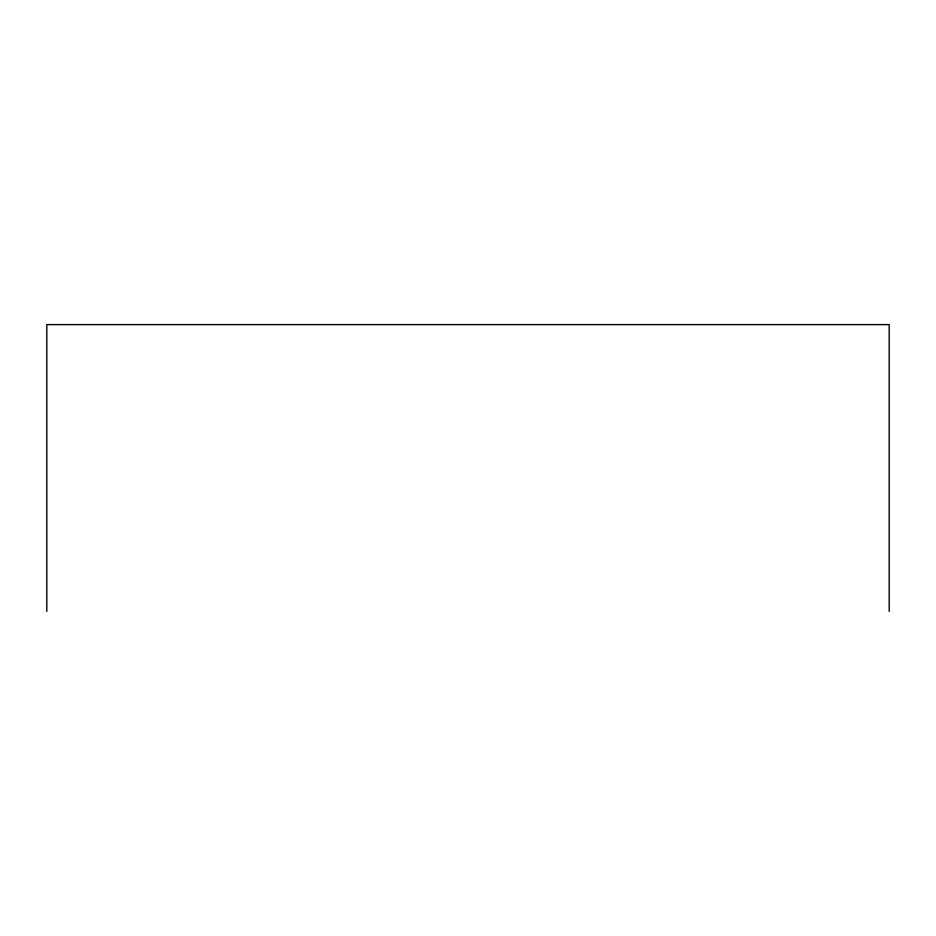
<?xml version="1.0" encoding="UTF-8"?>
<svg xmlns="http://www.w3.org/2000/svg" width="936" height="936" viewBox="0 0 936 936"><rect width="100%" height="100%" fill="white"/><g stroke="black" fill="none" stroke-linecap="round" stroke-linejoin="round"><path stroke-width="1.4" d="M889.2 611.383L889.2 324.616L46.8 324.616L46.8 611.383"/></g></svg>
